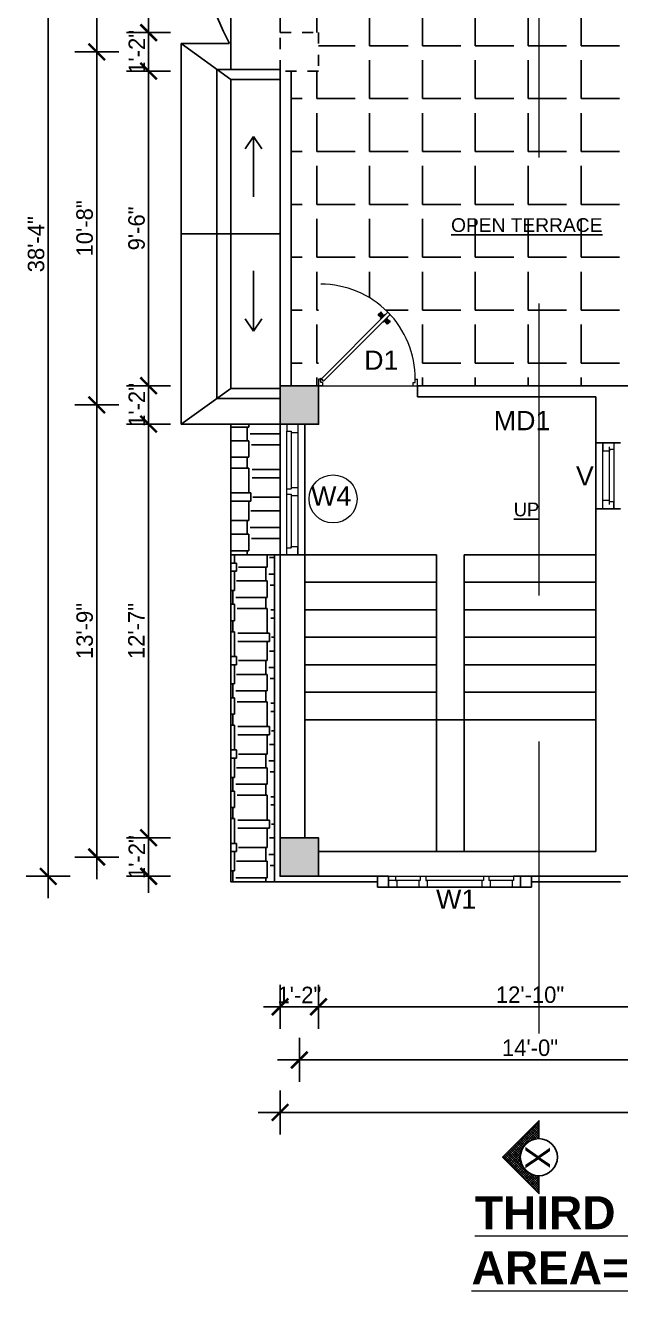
# Model space of a CAD drawing. Header units: inches. Extents: x -2812 to 9774, y -15726 to -746.
# Drawn here: x 3885.3 to 4102.1, y -8785.3 to -8323.8 of the extents above; entities that cross this region are included whole.
import ezdxf

# ---------------------------------------------------------------- set-up
doc = ezdxf.new("R2010")
doc.units = ezdxf.units.IN
doc.header["$LTSCALE"] = 17
doc.header["$MEASUREMENT"] = 0
for name, pattern in [('21_FP_00$0$HIDDEN', [0.375, 0.25, -0.125]), ('Dash1', [0.472441, 0.23622, -0.23622]), ('PHANTOM2', [1.25, 0.625, -0.125, 0.125, -0.125, 0.125, -0.125])]:
    doc.linetypes.add(name, pattern=pattern)
doc.layers.add('A-Sect-Iden', color=111, linetype='Continuous')
for name, color, linetype, lineweight in [('aa_section_line', 2, 'PHANTOM2', 13), ('DOOR & WIN', 1, 'Continuous', 25), ('OUTLINE', 1, 'Continuous', 25), ('PUERTAS', 7, 'Continuous', 9), ('TEXT', 231, 'Continuous', 20), ('WINDOW FRAME PLAN', 162, 'Continuous', 18)]:
    doc.layers.add(name, color=color, linetype=linetype, lineweight=lineweight)
doc.styles.add('ARCHITECTURE', font='stylu.ttf')
doc.styles.add('DIMTEXT', font='arial.ttf', dxfattribs={"height": 6})
doc.styles.add('HEADING', font='swissel.ttf')
doc.dimstyles.new('8 SCALE', dxfattribs={"dimscale": 0, "dimtxt": 6, "dimasz": 6, "dimexe": 8, "dimexo": 8, "dimgap": 1.25, "dimtad": 1, "dimdec": 0, "dimzin": 3, "dimdsep": 46, "dimlunit": 4, "dimtxsty": 'ARCHITECTURE', "dimblk": 'ARCHTICK', "dimcen": 8, "dimdle": 8, "dimclrd": 5, "dimclre": 5, "dimclrt": 7, "dimadec": 0, "dimazin": 0, "dimtfac": 0.75, "dimtdec": 0, "dimtix": 1, "dimtmove": 2, "dimatfit": 3, "dimldrblk": 'ARCHTICK', "dimfxl": 8, "dimfxlon": 1, "dimtolj": 1, "dimtzin": 0, "dimlwd": -1, "dimlwe": -1, "dimarcsym": 0})
pattern_1 = [(0, (-5710.571, -7503.508), (0, 19.25), [14, -5.25]), (90, (-5710.571, -7503.508), (-19.25, 1e-15), [14, -5.25])]

# ---------------------------------------------------------------- blocks, each defined once
blk = doc.blocks.new('FDFDFDF')
at = {"layer": 'DOOR & WIN'}
for p, q in [((-13510.5, -2586), (-13510.5, -2577)), ((-13510.5, -2586), (-13510.5, -2577)), ((-13486.5, -2586), (-13486.5, -2577))]:
    blk.add_line(p, q, dxfattribs=at)
at = {"layer": 'WINDOW FRAME PLAN'}
for p, q in [((-13510.5, -2579.5), (-13486.5, -2579.5)), ((-13510.5, -2579.5), (-13508, -2579.5)), ((-13508, -2579.5), (-13508, -2581)), ((-13486.5, -2579.5), (-13489, -2579.5)), ((-13489, -2579.5), (-13489, -2581)), ((-13486.5, -2583.5), (-13510.5, -2583.5)), ((-13510.5, -2583.5), (-13507.5, -2583.5)), ((-13488, -2581), (-13509, -2581)), ((-13508, -2581), (-13507.5, -2581)), ((-13507.5, -2581), (-13507.5, -2583.5)), ((-13489.5, -2581), (-13489.5, -2583.5)), ((-13489, -2581), (-13489.5, -2581)), ((-13486.5, -2583.5), (-13489.5, -2583.5))]:
    blk.add_line(p, q, dxfattribs=at)
blk = doc.blocks.new('_ArchTick')
at = {"color": 0, "linetype": 'ByBlock', "const_width": 0.15}
blk.add_lwpolyline([(-0.5, -0.5), (0.5, 0.5)], dxfattribs=at)
blk = doc.blocks.new('*D3162')
at = {"layer": 'Defpoints', "color": 0, "transparency": 16777216}
for p in [(3978.11, -8187.48), (3930.22, -8326.48), (3978.11, -8326.48)]:
    blk.add_point(p, dxfattribs=at)
at = {"layer": 'OUTLINE', "color": 5, "transparency": 16777216}
for p, q in [((3930.22, -8179.48), (3930.22, -8334.48)), ((3938.22, -8187.48), (3922.22, -8187.48)), ((3938.22, -8326.48), (3922.22, -8326.48))]:
    blk.add_line(p, q, dxfattribs=at)
at = {"layer": 'OUTLINE', "color": 5, "transparency": 16777216, "xscale": 6, "yscale": 6, "zscale": 6}
for p, rotation in [((3930.22, -8187.48), 90), ((3930.22, -8326.48), 270)]:
    blk.add_blockref('_ArchTick', p, dxfattribs=dict(at, rotation=rotation))
at = {"layer": 'OUTLINE', "color": 7, "transparency": 16777216, "insert": (3925.75, -8256.98), "char_height": 6, "attachment_point": 5, "rotation": 90, "style": 'ARCHITECTURE'}
blk.add_mtext('\\A1;11\'-7"', dxfattribs=at)
blk = doc.blocks.new('*D3163')
at = {"layer": 'Defpoints', "color": 0, "transparency": 16777216}
for p in [(3978.11, -8326.48), (3930.22, -8340.48), (3978.11, -8340.48)]:
    blk.add_point(p, dxfattribs=at)
at = {"layer": 'OUTLINE', "color": 5, "transparency": 16777216}
for p, q in [((3930.22, -8326.48), (3930.22, -8320.48)), ((3938.22, -8326.48), (3922.22, -8326.48)), ((3930.22, -8326.48), (3930.22, -8340.48)), ((3938.22, -8340.48), (3922.22, -8340.48)), ((3930.22, -8340.48), (3930.22, -8346.48))]:
    blk.add_line(p, q, dxfattribs=at)
at = {"layer": 'OUTLINE', "color": 5, "transparency": 16777216, "xscale": 6, "yscale": 6, "zscale": 6}
for p, rotation in [((3930.22, -8326.48), 270), ((3930.22, -8340.48), 90)]:
    blk.add_blockref('_ArchTick', p, dxfattribs=dict(at, rotation=rotation))
at = {"layer": 'OUTLINE', "color": 7, "transparency": 16777216, "insert": (3925.91, -8333.48), "char_height": 6, "attachment_point": 5, "rotation": 90, "style": 'ARCHITECTURE'}
blk.add_mtext('\\A1;1\'-2"', dxfattribs=at)
blk = doc.blocks.new('*D3164')
at = {"layer": 'Defpoints', "color": 0, "transparency": 16777216}
for p in [(3978.11, -8340.48), (3930.22, -8454.96), (3978.11, -8454.96)]:
    blk.add_point(p, dxfattribs=at)
at = {"layer": 'OUTLINE', "color": 5, "transparency": 16777216}
for p, q in [((3930.22, -8332.48), (3930.22, -8462.96)), ((3938.22, -8340.48), (3922.22, -8340.48)), ((3938.22, -8454.96), (3922.22, -8454.96))]:
    blk.add_line(p, q, dxfattribs=at)
at = {"layer": 'OUTLINE', "color": 5, "transparency": 16777216, "xscale": 6, "yscale": 6, "zscale": 6}
for p, rotation in [((3930.22, -8340.48), 90), ((3930.22, -8454.96), 270)]:
    blk.add_blockref('_ArchTick', p, dxfattribs=dict(at, rotation=rotation))
at = {"layer": 'OUTLINE', "color": 7, "transparency": 16777216, "insert": (3925.85, -8397.72), "char_height": 6, "attachment_point": 5, "rotation": 90, "style": 'ARCHITECTURE'}
blk.add_mtext('\\A1;9\'-6"', dxfattribs=at)
blk = doc.blocks.new('*D3165')
at = {"layer": 'Defpoints', "color": 0, "transparency": 16777216}
for p in [(3978.11, -8454.96), (3930.22, -8468.96), (3978.11, -8468.96)]:
    blk.add_point(p, dxfattribs=at)
at = {"layer": 'OUTLINE', "color": 5, "transparency": 16777216}
for p, q in [((3930.22, -8454.96), (3930.22, -8448.96)), ((3938.22, -8454.96), (3922.22, -8454.96)), ((3930.22, -8454.96), (3930.22, -8468.96)), ((3938.22, -8468.96), (3922.22, -8468.96)), ((3930.22, -8468.96), (3930.22, -8474.96))]:
    blk.add_line(p, q, dxfattribs=at)
at = {"layer": 'OUTLINE', "color": 5, "transparency": 16777216, "xscale": 6, "yscale": 6, "zscale": 6}
for p, rotation in [((3930.22, -8454.96), 270), ((3930.22, -8468.96), 90)]:
    blk.add_blockref('_ArchTick', p, dxfattribs=dict(at, rotation=rotation))
at = {"layer": 'OUTLINE', "color": 7, "transparency": 16777216, "insert": (3925.91, -8461.96), "char_height": 6, "attachment_point": 5, "rotation": 90, "style": 'ARCHITECTURE'}
blk.add_mtext('\\A1;1\'-2"', dxfattribs=at)
blk = doc.blocks.new('*D3166')
at = {"layer": 'Defpoints', "color": 0, "transparency": 16777216}
for p in [(3978.11, -8468.96), (3930.22, -8619.48), (3978.11, -8619.48)]:
    blk.add_point(p, dxfattribs=at)
at = {"layer": 'OUTLINE', "color": 5, "transparency": 16777216}
for p, q in [((3930.22, -8460.96), (3930.22, -8627.48)), ((3938.22, -8468.96), (3922.22, -8468.96)), ((3938.22, -8619.48), (3922.22, -8619.48))]:
    blk.add_line(p, q, dxfattribs=at)
at = {"layer": 'OUTLINE', "color": 5, "transparency": 16777216, "xscale": 6, "yscale": 6, "zscale": 6}
for p, rotation in [((3930.22, -8468.96), 90), ((3930.22, -8619.48), 270)]:
    blk.add_blockref('_ArchTick', p, dxfattribs=dict(at, rotation=rotation))
at = {"layer": 'OUTLINE', "color": 7, "transparency": 16777216, "insert": (3925.75, -8544.22), "char_height": 6, "attachment_point": 5, "rotation": 90, "style": 'ARCHITECTURE'}
blk.add_mtext('\\A1;12\'-7"', dxfattribs=at)
blk = doc.blocks.new('*D3167')
at = {"layer": 'Defpoints', "color": 0, "transparency": 16777216}
for p in [(3978.11, -8619.48), (3930.22, -8633.48), (3978.11, -8633.48)]:
    blk.add_point(p, dxfattribs=at)
at = {"layer": 'OUTLINE', "color": 5, "transparency": 16777216}
for p, q in [((3930.22, -8619.48), (3930.22, -8613.48)), ((3938.22, -8619.48), (3922.22, -8619.48)), ((3930.22, -8619.48), (3930.22, -8633.48)), ((3938.22, -8633.48), (3922.22, -8633.48)), ((3930.22, -8633.48), (3930.22, -8639.48))]:
    blk.add_line(p, q, dxfattribs=at)
at = {"layer": 'OUTLINE', "color": 5, "transparency": 16777216, "xscale": 6, "yscale": 6, "zscale": 6}
for p, rotation in [((3930.22, -8619.48), 270), ((3930.22, -8633.48), 90)]:
    blk.add_blockref('_ArchTick', p, dxfattribs=dict(at, rotation=rotation))
at = {"layer": 'OUTLINE', "color": 7, "transparency": 16777216, "insert": (3925.91, -8626.48), "char_height": 6, "attachment_point": 5, "rotation": 90, "style": 'ARCHITECTURE'}
blk.add_mtext('\\A1;1\'-2"', dxfattribs=at)
blk = doc.blocks.new('*D3168')
at = {"layer": 'Defpoints', "color": 0, "transparency": 16777216}
for p in [(3911.32, -8461.96), (3985.11, -8461.96), (3985.11, -8626.48)]:
    blk.add_point(p, dxfattribs=at)
at = {"layer": 'OUTLINE', "color": 5, "transparency": 16777216}
for p, q in [((3911.32, -8634.48), (3911.32, -8453.96)), ((3919.32, -8461.96), (3903.32, -8461.96)), ((3919.32, -8626.48), (3903.32, -8626.48))]:
    blk.add_line(p, q, dxfattribs=at)
at = {"layer": 'OUTLINE', "color": 5, "transparency": 16777216, "xscale": 6, "yscale": 6, "zscale": 6}
for p, rotation in [((3911.32, -8461.96), 90), ((3911.32, -8626.48), 270)]:
    blk.add_blockref('_ArchTick', p, dxfattribs=dict(at, rotation=rotation))
at = {"layer": 'OUTLINE', "color": 7, "transparency": 16777216, "insert": (3906.96, -8544.22), "char_height": 6, "attachment_point": 5, "rotation": 90, "style": 'ARCHITECTURE'}
blk.add_mtext('\\A1;13\'-9"', dxfattribs=at)
blk = doc.blocks.new('*D3169')
at = {"layer": 'Defpoints', "color": 0, "transparency": 16777216}
for p in [(3911.32, -8333.48), (3985.11, -8333.48), (3985.11, -8461.96)]:
    blk.add_point(p, dxfattribs=at)
at = {"layer": 'OUTLINE', "color": 5, "transparency": 16777216}
for p, q in [((3911.32, -8469.96), (3911.32, -8325.48)), ((3919.32, -8333.48), (3903.32, -8333.48)), ((3919.32, -8461.96), (3903.32, -8461.96))]:
    blk.add_line(p, q, dxfattribs=at)
at = {"layer": 'OUTLINE', "color": 5, "transparency": 16777216, "xscale": 6, "yscale": 6, "zscale": 6}
for p, rotation in [((3911.32, -8333.48), 90), ((3911.32, -8461.96), 270)]:
    blk.add_blockref('_ArchTick', p, dxfattribs=dict(at, rotation=rotation))
at = {"layer": 'OUTLINE', "color": 7, "transparency": 16777216, "insert": (3906.94, -8397.72), "char_height": 6, "attachment_point": 5, "rotation": 90, "style": 'ARCHITECTURE'}
blk.add_mtext('\\A1;10\'-8"', dxfattribs=at)
blk = doc.blocks.new('*D3170')
at = {"layer": 'Defpoints', "color": 0, "transparency": 16777216}
for p in [(3911.32, -8180.48), (3985.11, -8180.48), (3985.11, -8333.48)]:
    blk.add_point(p, dxfattribs=at)
at = {"layer": 'OUTLINE', "color": 5, "transparency": 16777216}
for p, q in [((3911.32, -8341.48), (3911.32, -8172.48)), ((3919.32, -8180.48), (3903.32, -8180.48)), ((3919.32, -8333.48), (3903.32, -8333.48))]:
    blk.add_line(p, q, dxfattribs=at)
at = {"layer": 'OUTLINE', "color": 5, "transparency": 16777216, "xscale": 6, "yscale": 6, "zscale": 6}
for p, rotation in [((3911.32, -8180.48), 90), ((3911.32, -8333.48), 270)]:
    blk.add_blockref('_ArchTick', p, dxfattribs=dict(at, rotation=rotation))
at = {"layer": 'OUTLINE', "color": 7, "transparency": 16777216, "insert": (3906.97, -8256.98), "char_height": 6, "attachment_point": 5, "rotation": 90, "style": 'ARCHITECTURE'}
blk.add_mtext('\\A1;12\'-9"', dxfattribs=at)
blk = doc.blocks.new('*D3171')
at = {"layer": 'Defpoints', "color": 0, "transparency": 16777216}
for p in [(3978.11, -8173.48), (3893.65, -8633.48), (3978.11, -8633.48)]:
    blk.add_point(p, dxfattribs=at)
at = {"layer": 'OUTLINE', "color": 5, "transparency": 16777216}
for p, q in [((3893.65, -8165.48), (3893.65, -8641.48)), ((3901.65, -8173.48), (3885.65, -8173.48)), ((3901.65, -8633.48), (3885.65, -8633.48))]:
    blk.add_line(p, q, dxfattribs=at)
at = {"layer": 'OUTLINE', "color": 5, "transparency": 16777216, "xscale": 6, "yscale": 6, "zscale": 6}
for p, rotation in [((3893.65, -8173.48), 90), ((3893.65, -8633.48), 270)]:
    blk.add_blockref('_ArchTick', p, dxfattribs=dict(at, rotation=rotation))
at = {"layer": 'OUTLINE', "color": 7, "transparency": 16777216, "insert": (3889.26, -8403.48), "char_height": 6, "attachment_point": 5, "rotation": 90, "style": 'ARCHITECTURE'}
blk.add_mtext('\\A1;38\'-4"', dxfattribs=at)
blk = doc.blocks.new('*D3172')
at = {"layer": 'Defpoints', "color": 0, "transparency": 16777216}
for p in [(3978.11, -8633.48), (3992.11, -8633.48), (3992.11, -8680.95)]:
    blk.add_point(p, dxfattribs=at)
at = {"layer": 'OUTLINE', "color": 5, "transparency": 16777216}
for p, q in [((3978.11, -8672.95), (3978.11, -8688.95)), ((3992.11, -8672.95), (3992.11, -8688.95)), ((3978.11, -8680.95), (3972.11, -8680.95)), ((3978.11, -8680.95), (3992.11, -8680.95)), ((3992.11, -8680.95), (3998.11, -8680.95))]:
    blk.add_line(p, q, dxfattribs=at)
at = {"layer": 'OUTLINE', "color": 5, "transparency": 16777216, "xscale": 6, "yscale": 6, "zscale": 6}
blk.add_blockref('_ArchTick', (3978.11, -8680.95), dxfattribs=at)
at = {"layer": 'OUTLINE', "color": 5, "transparency": 16777216, "xscale": 6, "yscale": 6, "zscale": 6, "rotation": 180}
blk.add_blockref('_ArchTick', (3992.11, -8680.95), dxfattribs=at)
at = {"layer": 'OUTLINE', "color": 7, "transparency": 16777216, "insert": (3985.11, -8676.64), "char_height": 6, "attachment_point": 5, "style": 'ARCHITECTURE'}
blk.add_mtext('\\A1;1\'-2"', dxfattribs=at)
blk = doc.blocks.new('*D3135')
at = {"layer": 'Defpoints', "color": 0, "transparency": 16777216}
for p in [(3992.11, -8633.48), (4146.11, -8633.48), (4146.11, -8680.95)]:
    blk.add_point(p, dxfattribs=at)
at = {"layer": 'OUTLINE', "color": 5, "transparency": 16777216}
for p, q in [((3992.11, -8672.95), (3992.11, -8688.95)), ((4146.11, -8672.95), (4146.11, -8688.95)), ((3984.11, -8680.95), (4154.11, -8680.95))]:
    blk.add_line(p, q, dxfattribs=at)
at = {"layer": 'OUTLINE', "color": 5, "transparency": 16777216, "xscale": 6, "yscale": 6, "zscale": 6, "rotation": 180}
blk.add_blockref('_ArchTick', (3992.11, -8680.95), dxfattribs=at)
at = {"layer": 'OUTLINE', "color": 5, "transparency": 16777216, "xscale": 6, "yscale": 6, "zscale": 6}
blk.add_blockref('_ArchTick', (4146.11, -8680.95), dxfattribs=at)
at = {"layer": 'OUTLINE', "color": 7, "transparency": 16777216, "insert": (4069.11, -8676.59), "char_height": 6, "attachment_point": 5, "style": 'ARCHITECTURE'}
blk.add_mtext('\\A1;12\'-10"', dxfattribs=at)
blk = doc.blocks.new('*D3139')
at = {"layer": 'Defpoints', "color": 0, "transparency": 16777216}
for p in [(3985.11, -8626.48), (4153.11, -8626.48), (4153.11, -8700.3)]:
    blk.add_point(p, dxfattribs=at)
at = {"layer": 'OUTLINE', "color": 5, "transparency": 16777216}
for p, q in [((3985.11, -8692.3), (3985.11, -8708.3)), ((4153.11, -8692.3), (4153.11, -8708.3)), ((3977.11, -8700.3), (4161.11, -8700.3))]:
    blk.add_line(p, q, dxfattribs=at)
at = {"layer": 'OUTLINE', "color": 5, "transparency": 16777216, "xscale": 6, "yscale": 6, "zscale": 6, "rotation": 180}
blk.add_blockref('_ArchTick', (3985.11, -8700.3), dxfattribs=at)
at = {"layer": 'OUTLINE', "color": 5, "transparency": 16777216, "xscale": 6, "yscale": 6, "zscale": 6}
blk.add_blockref('_ArchTick', (4153.11, -8700.3), dxfattribs=at)
at = {"layer": 'OUTLINE', "color": 7, "transparency": 16777216, "insert": (4069.11, -8695.89), "char_height": 6, "attachment_point": 5, "style": 'ARCHITECTURE'}
blk.add_mtext('\\A1;14\'-0"', dxfattribs=at)
blk = doc.blocks.new('*D3141')
at = {"layer": 'Defpoints', "color": 0, "transparency": 16777216}
for p in [(3978.11, -8633.48), (4288.58, -8633.48), (3978.11, -8719.38)]:
    blk.add_point(p, dxfattribs=at)
at = {"layer": 'OUTLINE', "color": 5, "transparency": 16777216}
for p, q in [((3978.11, -8711.38), (3978.11, -8727.38)), ((4288.58, -8711.38), (4288.58, -8727.38)), ((4296.58, -8719.38), (3970.11, -8719.38))]:
    blk.add_line(p, q, dxfattribs=at)
at = {"layer": 'OUTLINE', "color": 5, "transparency": 16777216, "xscale": 6, "yscale": 6, "zscale": 6, "rotation": 180}
blk.add_blockref('_ArchTick', (3978.11, -8719.38), dxfattribs=at)
at = {"layer": 'OUTLINE', "color": 5, "transparency": 16777216, "xscale": 6, "yscale": 6, "zscale": 6}
blk.add_blockref('_ArchTick', (4288.58, -8719.38), dxfattribs=at)
at = {"layer": 'OUTLINE', "color": 7, "transparency": 16777216, "insert": (4133.35, -8714.98), "char_height": 6, "attachment_point": 5, "style": 'ARCHITECTURE'}
blk.add_mtext('\\A1;25\'-10"', dxfattribs=at)
blk = doc.blocks.new('3ft')
at = {"layer": 'PUERTAS', "color": 6}
for p, q in [((1.01, 2.52), (25.23, 26.74)), ((26.05, 25.92), (1.77, 1.64)), ((26.05, 25.92), (25.23, 26.74)), ((0, 2.4), (0, 0)), ((0.72, 2.4), (0, 2.4)), ((1.6, 0), (0, 0)), ((0.72, 1.52), (0.72, 2.44)), ((0.8, 1.52), (0.72, 1.52)), ((0.8, 1.52), (0.8, 2.41)), ((0.8, 1.2), (0.8, 1.52)), ((1.6, 1.2), (0.8, 1.2)), ((1.57, 1.84), (0.94, 2.47)), ((1.63, 1.89), (0.97, 2.55)), ((1.63, 1.89), (1.57, 1.84)), ((1.77, 1.64), (1.57, 1.84)), ((1.6, 0), (1.6, 1.2)), ((34.4, 0), (34.4, 1.2)), ((34.4, 1.2), (35.2, 1.2)), ((34.4, 0), (36, 0)), ((35.2, 1.2), (35.2, 2.4)), ((35.2, 2.4), (36, 2.4)), ((36, 0), (36, 2.4))]:
    blk.add_line(p, q, dxfattribs=at)
at = {"layer": 'PUERTAS', "color": 8}
for p, q in [((22.57, 24.94), (21.65, 25.68)), ((22.63, 24.99), (21.69, 25.75)), ((22.74, 25.1), (21.84, 25.9)), ((22.13, 26.28), (21.98, 26.13)), ((22.88, 25.24), (22.01, 26.06)), ((22.13, 26.28), (22.27, 26.42)), ((22.29, 26.41), (22.27, 26.42)), ((23.16, 25.52), (22.34, 26.39)), ((23.3, 25.66), (22.5, 26.56)), ((23.41, 25.77), (22.65, 26.71)), ((22.69, 24.32), (23.02, 24.83)), ((23.46, 25.83), (22.72, 26.75)), ((22.95, 24.96), (22.84, 25.07)), ((22.98, 24.99), (22.86, 25.1)), ((23.03, 25.04), (22.91, 25.15)), ((22.91, 24.53), (23.1, 24.91)), ((23.11, 25.12), (22.99, 25.23)), ((23.13, 24.76), (23.18, 24.99)), ((23.28, 25.3), (23.17, 25.41)), ((23.36, 25.37), (23.25, 25.49)), ((23.31, 24.94), (23.28, 25.08)), ((23.41, 25.43), (23.3, 25.54)), ((23.46, 25.09), (23.32, 25.13)), ((23.44, 25.45), (23.33, 25.56)), ((23.64, 25.27), (23.41, 25.22)), ((23.87, 25.49), (23.49, 25.3)), ((24.08, 25.71), (23.57, 25.38)), ((23.63, 23.38), (24.14, 23.72)), ((23.84, 23.6), (24.22, 23.79)), ((24.07, 23.82), (24.3, 23.88)), ((24.25, 24), (24.39, 23.97)), ((24.25, 23.26), (24.99, 22.34)), ((24.27, 23.64), (24.38, 23.53)), ((24.3, 23.67), (24.41, 23.56)), ((24.3, 23.32), (25.06, 22.38)), ((24.35, 23.72), (24.46, 23.61)), ((24.4, 24.15), (24.43, 24.01)), ((24.41, 23.43), (25.2, 22.53)), ((24.43, 23.8), (24.54, 23.69)), ((24.58, 24.33), (24.52, 24.1)), ((24.55, 23.57), (25.37, 22.7)), ((24.6, 23.97), (24.72, 23.86)), ((24.8, 24.56), (24.61, 24.18)), ((25.02, 24.77), (24.68, 24.26)), ((24.68, 24.05), (24.79, 23.94)), ((24.73, 24.1), (24.85, 23.99)), ((24.76, 24.13), (24.87, 24.02)), ((24.83, 23.85), (25.7, 23.03)), ((24.97, 23.99), (25.87, 23.2)), ((25.08, 24.1), (26.02, 23.34)), ((25.14, 24.15), (26.06, 23.41)), ((25.58, 22.82), (25.43, 22.67)), ((25.58, 22.82), (25.73, 22.97)), ((25.72, 22.98), (25.73, 22.97)), ((0, 0), (36, 0))]:
    blk.add_line(p, q, dxfattribs=at)
at = {"layer": 'PUERTAS', "color": 1}
for p, q in [((21.67, 25.73), (22.17, 26.23)), ((22.49, 24.95), (21.67, 25.61)), ((21.7, 25.82), (22.14, 26.26)), ((21.73, 25.79), (21.7, 25.82)), ((22.58, 26.7), (22.14, 26.26)), ((22.67, 26.73), (22.17, 26.23)), ((22.61, 26.67), (22.58, 26.7)), ((22.6, 24.96), (23.02, 25.38)), ((22.61, 24.25), (22.92, 24.72)), ((22.62, 24.13), (22.61, 24.14)), ((22.7, 25.07), (22.71, 25.06)), ((23.45, 25.91), (22.79, 26.73)), ((22.82, 25.06), (23.08, 25.32)), ((22.94, 24.95), (22.83, 25.07)), ((22.92, 24.72), (22.92, 24.72)), ((22.93, 24.94), (23.19, 25.21)), ((22.93, 24.84), (22.93, 24.83)), ((23.44, 25.81), (23.02, 25.38)), ((23.34, 25.58), (23.08, 25.32)), ((23.46, 25.47), (23.19, 25.21)), ((23.33, 25.7), (23.34, 25.69)), ((23.45, 25.46), (23.33, 25.57)), ((23.44, 23.31), (23.45, 23.3)), ((23.56, 23.3), (24.03, 23.61)), ((23.57, 25.47), (23.57, 25.47)), ((24.15, 25.79), (23.68, 25.48)), ((23.68, 25.48), (23.68, 25.48)), ((24.03, 23.61), (24.03, 23.62)), ((24.14, 23.62), (24.14, 23.62)), ((24.25, 23.62), (24.51, 23.89)), ((24.27, 25.78), (24.26, 25.79)), ((24.26, 23.29), (24.69, 23.71)), ((24.26, 23.63), (24.37, 23.52)), ((24.26, 23.18), (24.92, 22.37)), ((24.37, 23.52), (24.63, 23.77)), ((24.37, 23.4), (24.37, 23.4)), ((24.78, 24.15), (24.51, 23.89)), ((24.89, 24.03), (24.63, 23.77)), ((25.11, 24.14), (24.69, 23.71)), ((24.77, 24.14), (24.88, 24.03)), ((24.79, 24.38), (24.78, 24.37)), ((24.78, 24.26), (24.78, 24.26)), ((25.1, 24.84), (24.79, 24.38)), ((25, 24.03), (25, 24.03)), ((25.09, 24.96), (25.1, 24.95)), ((25.22, 24.14), (26.03, 23.48)), ((26.04, 23.37), (25.54, 22.86)), ((26.01, 23.27), (25.57, 22.83)), ((25.98, 23.3), (26.01, 23.27)), ((25.04, 22.36), (25.54, 22.86)), ((25.1, 22.42), (25.13, 22.39)), ((25.13, 22.39), (25.57, 22.83))]:
    blk.add_line(p, q, dxfattribs=at)
at = {"layer": 'PUERTAS', "color": 2}
for p, q in [((21.99, 26.11), (21.98, 26.13)), ((25.42, 22.68), (25.43, 22.67))]:
    blk.add_line(p, q, dxfattribs=at)
at = {"layer": 'PUERTAS', "color": 6}
for radius in [0.155, 0.0752]:
    blk.add_circle((0.82, 2.56), radius, dxfattribs=at)
blk.add_arc((0.82, 2.56), 34.38, 359.7285, 90.0333, dxfattribs=at)
at = {"layer": 'PUERTAS', "color": 1}
for centre, start, end in [((22.54, 25.01), 231.0764, 315), ((22.67, 24.2), 135, 225), ((22.73, 26.68), 38.9236, 135), ((22.77, 25.12), 225, 315), ((22.99, 24.89), 135, 219.7428), ((22.87, 24.78), 315, 39.7428), ((23.28, 25.63), 315, 45), ((23.39, 25.86), 315, 38.9236), ((23.51, 23.36), 225, 315), ((23.51, 25.41), 50.2572, 135), ((23.62, 25.53), 230.2572, 315), ((24.09, 23.56), 50.2572, 135), ((24.2, 23.68), 230.2572, 315), ((24.2, 25.73), 45, 135), ((24.32, 23.23), 135, 218.9236), ((24.42, 23.46), 135, 225), ((24.84, 24.31), 135, 219.7428), ((24.72, 24.21), 315, 39.7428), ((24.94, 23.98), 45, 135), ((25.04, 24.89), 315, 45), ((25.17, 24.08), 51.0764, 135), ((25.98, 23.42), 315, 51.0764), ((24.98, 22.42), 218.9236, 315)]:
    blk.add_arc(centre, 0.08, start, end, dxfattribs=at)
blk = doc.blocks.new('*U2996')
at = {"color": 3, "xscale": -1}
blk.add_blockref('3ft', (42, 0), dxfattribs=at)

msp = doc.modelspace()

# ---------------------------------------------------------------- hatches: boundary and pattern name
at = {"layer": 'A-Sect-Iden', "ltscale": 0.5}
h = msp.add_hatch(dxfattribs=at)
h.set_pattern_fill('ANSI37', color=2, scale=5, style=0)
h.set_pattern_definition([(45, (-21776.7447, -14917.2024), (-0.441941738, 0.441941738), []), (135, (-21776.7447, -14917.2024), (-0.441941738, -0.441941738), [])])
h.paths.add_polyline_path([(4072.33, -8742.43), (4072.33, -8748.93), (4059.09, -8735.68), (4072.33, -8722.44), (4072.33, -8728.93, 1)])
at = {"layer": 'DOOR & WIN'}
h = msp.add_hatch(color=256, dxfattribs=at)
h.dxf.hatch_style = 1
h.paths.add_polyline_path([(3992.11, -8454.96), (3978.11, -8454.96), (3978.11, -8468.96), (3992.11, -8468.96)])
h = msp.add_hatch(color=256, dxfattribs=at)
h.dxf.hatch_style = 1
h.paths.add_polyline_path([(3992.11, -8619.48), (3978.11, -8619.48), (3978.11, -8633.48), (3992.11, -8633.48)])
at = {"layer": 'OUTLINE'}
h = msp.add_hatch(dxfattribs=at)
h.set_pattern_fill('ANGLE', color=8, scale=70)
h.set_pattern_definition(pattern_1)
h.paths.add_polyline_path([(4146.11, -8326.48), (4160.11, -8326.48), (4274.58, -8326.48), (4284.58, -8326.48), (4284.58, -8187.48), (4274.58, -8187.48), (4274.58, -8177.48), (4160.11, -8177.48), (4160.11, -8187.48), (4146.11, -8187.48), (4146.11, -8177.48), (4122.11, -8177.48), (4122.11, -8302.48), (4072.34, -8302.48), (4072.34, -8454.96), (4093.11, -8454.96), (4116.11, -8454.96), (4117.45, -8454.96), (4146.11, -8454.96), (4146.11, -8340.48)])
h.paths.add_polyline_path([(4179.16, -8252.88), (4236.77, -8252.88), (4236.77, -8242.58), (4179.16, -8242.58)], flags=24)
h.paths.add_polyline_path([(4039.12, -8401.31), (4096.73, -8401.31), (4096.73, -8391.01), (4039.12, -8391.01)], flags=9)
h = msp.add_hatch(dxfattribs=at)
h.set_pattern_fill('ANGLE', color=8, scale=70)
h.set_pattern_definition(pattern_1)
h.paths.add_polyline_path([(4072.34, -8302.48), (3978.11, -8302.48), (3978.11, -8326.48), (3992.11, -8326.48), (3992.11, -8340.48), (3982.11, -8340.48), (3982.11, -8454.96), (3992.11, -8454.96), (3992.11, -8418.02), (3992.91, -8418.02, -0.412996), (4027.31, -8452.23), (4027.31, -8452.56), (4028.11, -8452.56), (4028.11, -8454.96), (4072.34, -8454.96)])
h.paths.add_polyline_path([(4039.12, -8401.31), (4096.73, -8401.31), (4096.73, -8391.01), (4039.12, -8391.01)], flags=9)
h = msp.add_hatch(dxfattribs=at)
h.set_pattern_fill('AR-RSHKE', color=8, angle=90)
h.set_pattern_definition([(90, (-4109.36, -7503.508), (-12, 25.5), [6, -5, 7, -3, 9, -4]), (90, (-4109.86, -7497.508), (-12, 25.5), [5, -19, 4, -6]), (90, (-4108.61, -7485.508), (-12, 25.5), [3, -31]), (180, (-4109.36, -7503.5084), (-12, -8.5), [11.5, -36.5]), (180, (-4109.36, -7497.5084), (-12, -8.5), [11.25, -36.75]), (180, (-4109.36, -7492.5084), (-12, -8.5), [10.5, -37.5]), (180, (-4108.61, -7485.5084), (-12, -8.5), [11.5, -36.5]), (180, (-4108.61, -7482.5084), (-12, -8.5), [11.5, -36.5]), (180, (-4109.36, -7473.5084), (-12, -8.5), [11, -37])])
h.paths.add_polyline_path([(3960.11, -8516.48), (3978.11, -8516.48), (3978.11, -8468.96), (3960.11, -8468.96)])
h = msp.add_hatch(dxfattribs=at)
h.set_pattern_fill('AR-RSHKE', color=8, angle=90)
h.set_pattern_definition([(90, (-5710.571, -7503.508), (-12, 25.5), [6, -5, 7, -3, 9, -4]), (90, (-5711.071, -7497.508), (-12, 25.5), [5, -19, 4, -6]), (90, (-5709.821, -7485.508), (-12, 25.5), [3, -31]), (180, (-5710.571, -7503.5084), (-12, -8.5), [11.5, -36.5]), (180, (-5710.571, -7497.5084), (-12, -8.5), [11.25, -36.75]), (180, (-5710.571, -7492.5084), (-12, -8.5), [10.5, -37.5]), (180, (-5709.821, -7485.5084), (-12, -8.5), [11.5, -36.5]), (180, (-5709.821, -7482.5084), (-12, -8.5), [11.5, -36.5]), (180, (-5710.571, -7473.5084), (-12, -8.5), [11, -37])])
h.paths.add_polyline_path([(3960.11, -8635.48), (3976.11, -8635.48), (3976.11, -8516.48), (3960.11, -8516.48)])

# ---------------------------------------------------------------- linework, layer by layer
at = {"layer": 'A-Sect-Iden', "ltscale": 0.5}
msp.add_lwpolyline([(4072.33, -8742.43), (4072.33, -8748.93), (4059.09, -8735.68), (4072.33, -8722.44), (4072.33, -8728.93)], dxfattribs=at)
msp.add_circle((4072.33, -8735.68), 6.75, dxfattribs=at)
at = {"layer": 'aa_section_line', "linetype": '21_FP_00$0$HIDDEN', "ltscale": 25}
msp.add_line((4072.34, -8106.28), (4072.33, -8722.85), dxfattribs=at)
at = {"layer": 'DOOR & WIN'}
for p, q in [((3942.11, -8468.96), (3942.11, -8330.48)), ((4093.11, -8454.96), (4116.11, -8454.96)), ((4093.11, -8624.48), (4093.11, -8458.96)), ((3979.51, -8468.96), (3978.11, -8468.96)), ((3987.11, -8468.96), (3978.11, -8468.96)), ((3978.11, -8633.48), (3978.11, -8516.48)), ((3987.11, -8619.48), (3987.11, -8516.48)), ((3987.11, -8516.48), (4035.11, -8516.48)), ((4035.11, -8576.48), (4035.11, -8516.48)), ((4045.11, -8576.48), (4045.11, -8516.48)), ((4045.11, -8516.48), (4093.11, -8516.48)), ((3987.11, -8526.48), (4035.11, -8526.48)), ((4045.11, -8526.48), (4093.11, -8526.48)), ((3987.11, -8536.48), (4035.11, -8536.48)), ((4045.11, -8536.48), (4093.11, -8536.48)), ((3987.11, -8546.48), (4035.11, -8546.48)), ((4045.11, -8546.48), (4093.11, -8546.48)), ((3987.11, -8556.48), (4035.11, -8556.48)), ((4045.11, -8556.48), (4093.11, -8556.48)), ((3987.11, -8566.48), (4035.11, -8566.48)), ((4045.11, -8566.48), (4093.11, -8566.48)), ((3987.11, -8576.48), (4035.11, -8576.48)), ((4045.11, -8576.48), (4093.11, -8576.48)), ((3992.11, -8624.48), (4093.11, -8624.48)), ((3978.11, -8633.48), (4017.61, -8633.48)), ((4017.61, -8637.48), (4017.61, -8633.48)), ((4017.61, -8637.48), (4017.61, -8633.48)), ((4065.61, -8633.48), (4288.58, -8633.48)), ((4065.61, -8637.48), (4065.61, -8633.48))]:
    msp.add_line(p, q, dxfattribs=at)
at = {"layer": 'DOOR & WIN', "color": 6, "linetype": 'Dash1'}
msp.add_lwpolyline([(3978.11, -8326.48), (3992.11, -8326.48), (3992.11, -8340.48), (3978.11, -8340.48)], close=True, dxfattribs=at)
at = {"layer": 'DOOR & WIN'}
msp.add_lwpolyline([(4069.11, -8506.98, 0, 0, 0), (4069.11, -8589.79, 0, 0, 0), (4001.54, -8589.79, 0, 0, 0), (4001.54, -8560.18, 0, 0, 0), (4001.54, -8551.09, 10, 0, 0), (4001.54, -8541.55, 0, 0, 0)], format="xyseb", dxfattribs=at)
at = {"layer": 'OUTLINE'}
for p, q in [((3960.11, -8339.86), (3960.11, -8284.48)), ((3978.11, -8326.48), (3978.11, -8284.48)), ((3959.61, -8330.48), (3942.11, -8330.48)), ((3960.11, -8343.48), (3942.11, -8330.48)), ((3978.11, -8339.86), (3955.11, -8339.86)), ((3955.11, -8339.86), (3955.11, -8459.57)), ((3978.11, -8343.48), (3960.11, -8343.48)), ((3960.11, -8343.48), (3960.11, -8455.96)), ((3978.11, -8340.48), (3978.11, -8454.96)), ((3982.11, -8340.48), (3982.11, -8454.96)), ((3968.39, -8364.28), (3965.39, -8368.78)), ((3968.39, -8386.28), (3968.39, -8364.28)), ((3968.39, -8364.28), (3971.39, -8368.78)), ((3942.11, -8399.72), (3978.11, -8399.72)), ((3968.39, -8413.16), (3968.39, -8435.16)), ((3968.39, -8435.16), (3965.39, -8430.66)), ((3968.39, -8435.16), (3971.39, -8430.66)), ((3960.11, -8455.96), (3942.11, -8468.96)), ((3978.11, -8455.96), (3960.11, -8455.96)), ((4028.11, -8454.96), (4093.11, -8454.96)), ((4028.11, -8454.96), (4028.11, -8458.96)), ((4028.11, -8458.96), (4093.11, -8458.96)), ((3978.11, -8459.57), (3955.11, -8459.57)), ((3978.11, -8468.96), (3942.11, -8468.96)), ((3960.11, -8635.48), (3960.11, -8468.96)), ((3978.11, -8516.48), (3978.11, -8468.96)), ((3987.11, -8516.48), (3987.11, -8468.96)), ((4093.11, -8475.72), (4102.11, -8475.72)), ((4093.11, -8499.72), (4102.11, -8499.72)), ((3960.11, -8516.48), (3978.11, -8516.48)), ((3976.11, -8635.48), (3976.11, -8516.48)), ((3987.11, -8516.48), (3978.11, -8516.48)), ((4035.11, -8576.48), (4045.11, -8576.48)), ((4035.11, -8576.48), (4035.11, -8624.48)), ((4045.11, -8576.48), (4045.11, -8624.48)), ((4013.61, -8633.48), (4013.61, -8637.48)), ((4017.61, -8637.48), (4017.61, -8633.48)), ((4017.61, -8633.48), (4017.61, -8637.48)), ((4065.61, -8633.48), (4065.61, -8637.48)), ((4065.61, -8633.48), (4065.61, -8637.48)), ((4069.61, -8633.48), (4069.61, -8637.48)), ((3976.11, -8635.48), (3960.11, -8635.48)), ((4013.61, -8635.48), (3976.11, -8635.48)), ((4013.61, -8637.48), (4069.61, -8637.48)), ((4065.61, -8637.48), (4017.61, -8637.48)), ((4102.11, -8635.48), (4069.61, -8635.48))]:
    msp.add_line(p, q, dxfattribs=at)
for points in [[(3978.11, -8454.96), (3992.11, -8454.96), (3992.11, -8468.96), (3978.11, -8468.96)], [(3978.11, -8619.48), (3992.11, -8619.48), (3992.11, -8633.48), (3978.11, -8633.48)]]:
    msp.add_lwpolyline(points, close=True, dxfattribs=at)
msp.add_arc((4116.02, -8252.16), 174.92, 153.2669, 206.5978, dxfattribs=at)
at = {"layer": 'TEXT'}
msp.add_circle((3997.39, -8496.15), 8.75, dxfattribs=at)
at = {"layer": 'WINDOW FRAME PLAN'}
for p, q in [((3980.61, -8468.96), (3980.61, -8471.46)), ((3980.61, -8516.48), (3980.61, -8471.46)), ((3980.61, -8471.46), (3982.11, -8471.46)), ((3982.11, -8471.46), (3982.11, -8471.96)), ((3982.11, -8471.96), (3982.11, -8492.46)), ((3982.11, -8471.96), (3984.61, -8471.96)), ((3984.61, -8468.96), (3984.61, -8471.96)), ((3984.61, -8471.96), (3984.61, -8516.48)), ((3980.61, -8492.46), (3982.11, -8492.46)), ((3980.61, -8494.46), (3982.11, -8494.46)), ((3982.11, -8491.96), (3984.61, -8491.96)), ((3982.11, -8494.46), (3982.11, -8494.96)), ((3982.11, -8494.46), (3982.11, -8513.98)), ((3982.11, -8494.96), (3984.61, -8494.96)), ((3980.61, -8516.48), (3980.61, -8513.98)), ((3980.61, -8513.98), (3982.11, -8513.98)), ((3982.11, -8513.48), (3984.61, -8513.48)), ((3982.11, -8513.98), (3982.11, -8513.48)), ((3984.61, -8516.48), (3984.61, -8513.48)), ((4017.61, -8633.48), (4065.61, -8633.48)), ((4017.61, -8633.48), (4020.11, -8633.48)), ((4020.11, -8633.48), (4020.11, -8634.98)), ((4029.11, -8633.48), (4029.11, -8634.98)), ((4031.11, -8633.48), (4031.11, -8634.98)), ((4052.11, -8633.48), (4052.11, -8634.98)), ((4054.11, -8633.48), (4054.11, -8634.98)), ((4065.61, -8633.48), (4063.11, -8633.48)), ((4063.11, -8633.48), (4063.11, -8634.98)), ((4029.11, -8634.98), (4017.61, -8634.98)), ((4065.61, -8637.48), (4017.61, -8637.48)), ((4017.61, -8637.48), (4020.61, -8637.48)), ((4020.11, -8634.98), (4020.61, -8634.98)), ((4020.61, -8634.98), (4020.61, -8637.48)), ((4028.61, -8634.98), (4028.61, -8637.48)), ((4031.11, -8634.98), (4031.61, -8634.98)), ((4052.11, -8634.98), (4031.11, -8634.98)), ((4031.61, -8634.98), (4031.61, -8637.48)), ((4051.61, -8634.98), (4051.61, -8637.48)), ((4052.11, -8634.98), (4051.61, -8634.98)), ((4063.11, -8634.98), (4054.11, -8634.98)), ((4054.61, -8634.98), (4054.61, -8637.48)), ((4062.61, -8634.98), (4062.61, -8637.48)), ((4063.11, -8634.98), (4062.61, -8634.98)), ((4065.61, -8637.48), (4062.61, -8637.48))]:
    msp.add_line(p, q, dxfattribs=at)

# ---------------------------------------------------------------- block references
at = {"layer": 'DOOR & WIN', "xscale": -1}
msp.add_blockref('*U2996', (4034.11, -8454.96), dxfattribs=at)
at = {"layer": 'OUTLINE', "rotation": 270}
msp.add_blockref('FDFDFDF', (6679.11, -21986.22), dxfattribs=at)

# ---------------------------------------------------------------- texts
at = {"layer": 'A-Sect-Iden', "ltscale": 0.5, "insert": (4071.88, -8735.83), "char_height": 9, "width": 12.25, "attachment_point": 5, "rotation": 269.8551, "style": 'HEADING'}
msp.add_mtext('X', dxfattribs=at)
at = {"layer": 'DOOR & WIN', "char_height": 5, "attachment_point": 5}
for s, insert in [('{\\fArial TUR|b0|i0|c0|p34;\\L\\C7;OPEN TERRACE}', (4067.91, -8396.54)), ('{\\L\\C7;UP}', (4067.82, -8500.03))]:
    msp.add_mtext(s, dxfattribs=dict(at, insert=insert))
at = {"layer": 'TEXT', "style": 'DIMTEXT'}
for s, p in [('D1', (4008.7, -8449.17)), ('MD1', (4055.89, -8471.15)), ('V', (4085.82, -8491.24)), ('W4', (3989.39, -8498.6)), ('W1', (4034.89, -8645.28))]:
    msp.add_text(s, height=7, rotation=360, dxfattribs=at).set_placement(p)
at = {"layer": 'TEXT', "insert": (4131.44, -8749.89), "char_height": 12, "width": 396.2985, "attachment_point": 2}
msp.add_mtext('{\\fArial|b1|i0|c0|p34;\\LTHIRD FLOOR PLAN \\PAREA= 516.15 SQ.FT}', dxfattribs=at)

# ---------------------------------------------------------------- dimensions: what is measured, and where the dimension line sits
at = {"layer": 'OUTLINE'}
for base, p1, p2, picture, middle in [((3893.65, -8633.48), (3978.11, -8173.48), (3978.11, -8633.48), '*D3171', (3889.26, -8403.48)), ((3911.32, -8180.48), (3985.11, -8333.48), (3985.11, -8180.48), '*D3170', (3906.97, -8256.98)), ((3930.22, -8326.48), (3978.11, -8187.48), (3978.11, -8326.48), '*D3162', (3925.75, -8256.98)), ((3930.22, -8340.48), (3978.11, -8326.48), (3978.11, -8340.48), '*D3163', (3925.91, -8333.48)), ((3911.32, -8333.48), (3985.11, -8461.96), (3985.11, -8333.48), '*D3169', (3906.94, -8397.72)), ((3930.22, -8454.96), (3978.11, -8340.48), (3978.11, -8454.96), '*D3164', (3925.85, -8397.72)), ((3930.22, -8468.96), (3978.11, -8454.96), (3978.11, -8468.96), '*D3165', (3925.91, -8461.96)), ((3911.32, -8461.96), (3985.11, -8626.48), (3985.11, -8461.96), '*D3168', (3906.96, -8544.22)), ((3930.22, -8619.48), (3978.11, -8468.96), (3978.11, -8619.48), '*D3166', (3925.75, -8544.22)), ((3930.22, -8633.48), (3978.11, -8619.48), (3978.11, -8633.48), '*D3167', (3925.91, -8626.48))]:
    dim = msp.add_linear_dim(base=base, p1=p1, p2=p2, angle=90, dimstyle='8 SCALE', override={"dimscale": 1}, dxfattribs=at)
    dim.commit()
    dim.dimension.update_dxf_attribs({"geometry": picture, "text_midpoint": middle})
for base, p1, p2, picture, middle in [((4153.11, -8700.3), (3985.11, -8626.48), (4153.11, -8626.48), '*D3139', (4069.11, -8695.89)), ((3978.11, -8719.38), (4288.58, -8633.48), (3978.11, -8633.48), '*D3141', (4133.35, -8714.98)), ((3992.11, -8680.95), (3978.11, -8633.48), (3992.11, -8633.48), '*D3172', (3985.11, -8676.64)), ((4146.11, -8680.95), (3992.11, -8633.48), (4146.11, -8633.48), '*D3135', (4069.11, -8676.59))]:
    dim = msp.add_linear_dim(base=base, p1=p1, p2=p2, dimstyle='8 SCALE', override={"dimscale": 1}, dxfattribs=at)
    dim.commit()
    dim.dimension.update_dxf_attribs({"geometry": picture, "text_midpoint": middle})

doc.saveas('drawing.dxf')
